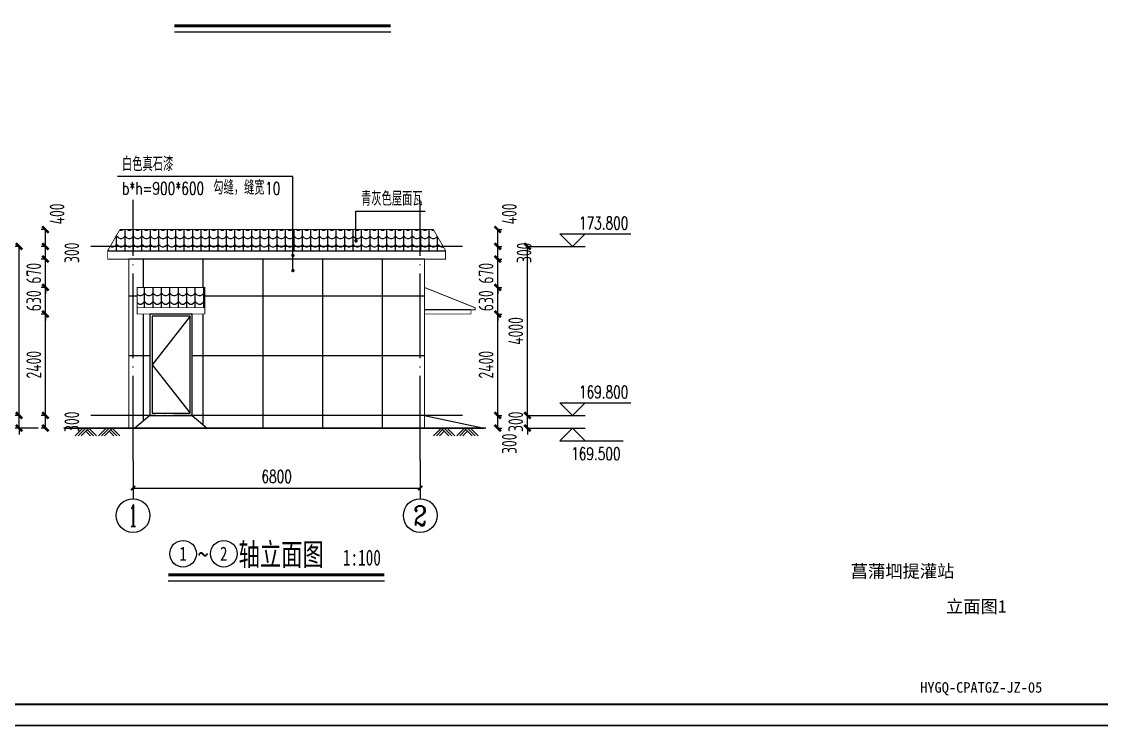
# Model space of a CAD drawing. Header units: millimetres. Extents: x 1742399 to 4898386, y 2481636 to 5226310.
# Drawn here: x 2174298 to 2199863, y 2656332 to 2672995 of the extents above; entities that cross this region are included whole.
import ezdxf
from ezdxf.enums import TextEntityAlignment as Align

# ---------------------------------------------------------------- set-up
doc = ezdxf.new("R2010")
doc.units = ezdxf.units.MM
doc.header["$LTSCALE"] = 1000
doc.linetypes.add('DOTE', pattern=[2.42, 2, -0.2, 0.02, -0.2])
for name, color, linetype in [('AXIS', 3, 'Continuous'), ('AXIS_TEXT', 7, 'Continuous'), ('DIM_ELEV', 3, 'Continuous'), ('DIM_LEAD', 3, 'Continuous'), ('DIM_SYMB', 3, 'Continuous'), ('DOTE', 1, 'DOTE'), ('PUB_DIM', 3, 'Continuous'), ('PUB_TITLE', 4, 'Continuous'), ('TWT_DIM', 3, 'Continuous'), ('YHJ_立面_墙线中', 2, 'Continuous'), ('YHJ_门窗框', 151, 'Continuous'), ('YHJ_门窗细线', 160, 'Continuous'), ('图框', 7, 'Continuous'), ('建筑-房间填充', 8, 'Continuous')]:
    doc.layers.add(name, color=color, linetype=linetype)
doc.styles.add('_TCH_AXIS', font='COMPLEX', dxfattribs={"bigfont": 'GBCBIG'})
doc.styles.add('_TCH_DIM', font='SIMPLEX', dxfattribs={"bigfont": 'GBCBIG'})
doc.styles.add('_TCH_DIM_T3', font='SIMPLEX', dxfattribs={"width": 0.705882, "bigfont": 'GBCBIG'})
doc.styles.add('biaotilan', font='', dxfattribs={"width": 0.7})
doc.styles.add('COMPLEX', font='COMPLEX')
doc.styles.add('TSSD_REIN_T3', font='tssdeng.shx', dxfattribs={"width": 0.7, "bigfont": 'hztxt.shx'})
doc.styles.get('biaotilan').set_extended_font_data('SimSun')
doc.dimstyles.new('_TCH_ARCH&&100', dxfattribs={"dimtxt": 350, "dimasz": 150, "dimexe": 100, "dimexo": 200, "dimgap": 100, "dimtad": 1, "dimdec": 0, "dimzin": 0, "dimdsep": 46, "dimtxsty": 'TSSD_REIN_T3', "dimblk": 'ARCHTICK', "dimcen": 0.09, "dimclrt": 7, "dimazin": 2, "dimtfac": 1, "dimtdec": 0, "dimtix": 1, "dimtmove": 2, "dimatfit": 3, "dimfxl": 1, "dimfxlon": 1, "dimtolj": 1, "dimtzin": 0, "dimlwd": 18, "dimlwe": 18, "dimarcsym": 0})
doc.dimstyles.new('_TWT_ARCH&&100', dxfattribs={"dimtxt": 297.5, "dimasz": 100, "dimexe": 250, "dimexo": 300, "dimgap": 126.25, "dimtad": 1, "dimdec": 0, "dimzin": 0, "dimdsep": 46, "dimtxsty": '_TCH_DIM_T3', "dimblk": 'ARCHTICK', "dimcen": 0.09, "dimclrt": 7, "dimazin": 2, "dimtfac": 1, "dimtdec": 0, "dimtix": 1, "dimtmove": 2, "dimatfit": 3, "dimfxl": 75, "dimtolj": 1, "dimtzin": 0, "dimarcsym": 0})
pattern_1 = [(90, (707.1, 707.1), (-1414.215, 0), []), (180, (707.1, 707.1), (-1e-13, -1414.215), [])]

# ---------------------------------------------------------------- blocks, each defined once
blk = doc.blocks.new('HSHHFGHTFF')
at = {"layer": 'YHJ_门窗框'}
blk.add_lwpolyline([(633308, 84413), (634308, 84413), (634308, 82013), (633308, 82013)], close=True, dxfattribs=at)
at = {"layer": 'YHJ_门窗细线'}
blk.add_lwpolyline([(633358, 84363), (634258, 84363), (634258, 82063), (633358, 82063)], close=True, dxfattribs=at)
blk.add_lwpolyline([(633358, 84363), (634258, 83213), (633358, 82063)], dxfattribs=at)
blk = doc.blocks.new('HAYJZ A3')
blk.add_lwpolyline([(4975, -403417), (46975, -403417), (46975, -433117), (4975, -433117), (4975, -403417)])
at = {"const_width": 50}
blk.add_lwpolyline([(7475, -403917), (46475, -403917), (46475, -432617), (7475, -432617), (7475, -403917)], dxfattribs=at)
at = {"layer": 'PUB_TITLE'}
blk.add_lwpolyline([(4975, -433117), (46975, -433117), (46975, -403417), (4975, -403417)], close=True, dxfattribs=at)
blk = doc.blocks.new('_ArchTick')
at = {"color": 0, "linetype": 'ByBlock', "const_width": 0.4}
blk.add_lwpolyline([(-0.5, -0.5), (0.5, 0.5)], dxfattribs=at)
blk = doc.blocks.new('*D220')
at = {"layer": 'Defpoints', "color": 0, "transparency": 16777216}
for p in [(2176936, 2662207), (2183736, 2662207), (2183736, 2661950)]:
    blk.add_point(p, dxfattribs=at)
at = {"layer": 'TWT_DIM', "color": 0, "lineweight": -2, "transparency": 16777216}
for p, q in [((2176936, 2661950), (2183736, 2661950)), ((2176936, 2661907), (2176936, 2661700)), ((2183736, 2661907), (2183736, 2661700))]:
    blk.add_line(p, q, dxfattribs=at)
at = {"layer": 'TWT_DIM', "color": 0, "lineweight": -2, "transparency": 16777216, "xscale": 100, "yscale": 100, "zscale": 100, "rotation": 180}
blk.add_blockref('_ArchTick', (2176936, 2661950), dxfattribs=at)
at = {"layer": 'TWT_DIM', "color": 0, "lineweight": -2, "transparency": 16777216, "xscale": 100, "yscale": 100, "zscale": 100}
blk.add_blockref('_ArchTick', (2183736, 2661950), dxfattribs=at)
at = {"layer": 'TWT_DIM', "color": 7, "transparency": 16777216, "insert": (2180336, 2662225), "char_height": 297.5, "attachment_point": 5, "style": '_TCH_DIM_T3'}
blk.add_mtext('\\A1;6800', dxfattribs=at)
blk = doc.blocks.new('_AXISO')
blk.add_circle((0, 0), 0.5)
at = {"layer": 'AXIS_TEXT', "style": 'COMPLEX', "width": 1.041667}
blk.add_attdef('A', text='', height=0.56, dxfattribs=at).set_placement((-0.25, -0.28), (0.25, -0.28), align=Align.FIT)
blk = doc.blocks.new('*D221')
at = {"layer": 'Defpoints', "color": 0, "transparency": 16777216}
for p in [(2184842, 2663671), (2185570, 2663671), (2184842, 2663371)]:
    blk.add_point(p, dxfattribs=at)
at = {"layer": 'PUB_DIM', "color": 0, "lineweight": 18, "transparency": 16777216}
for p, q in [((2185569, 2663671), (2185670, 2663671)), ((2185570, 2663371), (2185570, 2663671)), ((2185569, 2663371), (2185670, 2663371))]:
    blk.add_line(p, q, dxfattribs=at)
at = {"layer": 'PUB_DIM', "color": 0, "lineweight": 18, "transparency": 16777216, "xscale": 150, "yscale": 150, "zscale": 150}
for p, rotation in [((2185570, 2663671), 90), ((2185570, 2663371), 270)]:
    blk.add_blockref('_ArchTick', p, dxfattribs=dict(at, rotation=rotation))
at = {"layer": 'PUB_DIM', "color": 7, "transparency": 16777216, "insert": (2185845, 2663001), "char_height": 350, "attachment_point": 5, "rotation": 90, "style": 'TSSD_REIN_T3'}
blk.add_mtext('\\A1;300', dxfattribs=at)
blk = doc.blocks.new('*D222')
at = {"layer": 'Defpoints', "color": 0, "transparency": 16777216}
for p in [(2184842, 2666071), (2185570, 2666071), (2184842, 2663671)]:
    blk.add_point(p, dxfattribs=at)
at = {"layer": 'PUB_DIM', "color": 0, "lineweight": 18, "transparency": 16777216}
for p, q in [((2185569, 2666071), (2185670, 2666071)), ((2185570, 2663671), (2185570, 2666071)), ((2185569, 2663671), (2185670, 2663671))]:
    blk.add_line(p, q, dxfattribs=at)
at = {"layer": 'PUB_DIM', "color": 0, "lineweight": 18, "transparency": 16777216, "xscale": 150, "yscale": 150, "zscale": 150}
for p, rotation in [((2185570, 2666071), 90), ((2185570, 2663671), 270)]:
    blk.add_blockref('_ArchTick', p, dxfattribs=dict(at, rotation=rotation))
at = {"layer": 'PUB_DIM', "color": 7, "transparency": 16777216, "insert": (2185295, 2664871), "char_height": 350, "attachment_point": 5, "rotation": 90, "style": 'TSSD_REIN_T3'}
blk.add_mtext('\\A1;2400', dxfattribs=at)
blk = doc.blocks.new('*D223')
at = {"layer": 'Defpoints', "color": 0, "transparency": 16777216}
for p in [(2184842, 2666701), (2185570, 2666701), (2184842, 2666071)]:
    blk.add_point(p, dxfattribs=at)
at = {"layer": 'PUB_DIM', "color": 0, "lineweight": 18, "transparency": 16777216}
for p, q in [((2185570, 2666701), (2185570, 2666851)), ((2185569, 2666701), (2185670, 2666701)), ((2185570, 2666071), (2185570, 2666701)), ((2185569, 2666071), (2185670, 2666071)), ((2185570, 2666071), (2185570, 2665921))]:
    blk.add_line(p, q, dxfattribs=at)
at = {"layer": 'PUB_DIM', "color": 0, "lineweight": 18, "transparency": 16777216, "xscale": 150, "yscale": 150, "zscale": 150}
for p, rotation in [((2185570, 2666701), 270), ((2185570, 2666071), 90)]:
    blk.add_blockref('_ArchTick', p, dxfattribs=dict(at, rotation=rotation))
at = {"layer": 'PUB_DIM', "color": 7, "transparency": 16777216, "insert": (2185295, 2666386), "char_height": 350, "attachment_point": 5, "rotation": 90, "style": 'TSSD_REIN_T3'}
blk.add_mtext('\\A1;630', dxfattribs=at)
blk = doc.blocks.new('*D224')
at = {"layer": 'Defpoints', "color": 0, "transparency": 16777216}
for p in [(2184842, 2667371), (2185570, 2667371), (2184842, 2666701)]:
    blk.add_point(p, dxfattribs=at)
at = {"layer": 'PUB_DIM', "color": 0, "lineweight": 18, "transparency": 16777216}
for p, q in [((2185570, 2667371), (2185570, 2667521)), ((2185569, 2667371), (2185670, 2667371)), ((2185570, 2666701), (2185570, 2667371)), ((2185569, 2666701), (2185670, 2666701)), ((2185570, 2666701), (2185570, 2666551))]:
    blk.add_line(p, q, dxfattribs=at)
at = {"layer": 'PUB_DIM', "color": 0, "lineweight": 18, "transparency": 16777216, "xscale": 150, "yscale": 150, "zscale": 150}
for p, rotation in [((2185570, 2667371), 270), ((2185570, 2666701), 90)]:
    blk.add_blockref('_ArchTick', p, dxfattribs=dict(at, rotation=rotation))
at = {"layer": 'PUB_DIM', "color": 7, "transparency": 16777216, "insert": (2185295, 2667036), "char_height": 350, "attachment_point": 5, "rotation": 90, "style": 'TSSD_REIN_T3'}
blk.add_mtext('\\A1;670', dxfattribs=at)
blk = doc.blocks.new('*D225')
at = {"layer": 'Defpoints', "color": 0, "transparency": 16777216}
for p in [(2184842, 2667671), (2185570, 2667671), (2184842, 2667371)]:
    blk.add_point(p, dxfattribs=at)
at = {"layer": 'PUB_DIM', "color": 0, "lineweight": 18, "transparency": 16777216}
for p, q in [((2185569, 2667671), (2185670, 2667671)), ((2185570, 2667371), (2185570, 2667671)), ((2185569, 2667371), (2185670, 2667371))]:
    blk.add_line(p, q, dxfattribs=at)
at = {"layer": 'PUB_DIM', "color": 0, "lineweight": 18, "transparency": 16777216, "xscale": 150, "yscale": 150, "zscale": 150}
for p, rotation in [((2185570, 2667671), 90), ((2185570, 2667371), 270)]:
    blk.add_blockref('_ArchTick', p, dxfattribs=dict(at, rotation=rotation))
at = {"layer": 'PUB_DIM', "color": 7, "transparency": 16777216, "insert": (2186195, 2667521), "char_height": 350, "attachment_point": 5, "rotation": 90, "style": 'TSSD_REIN_T3'}
blk.add_mtext('\\A1;300', dxfattribs=at)
blk = doc.blocks.new('*D226')
at = {"layer": 'Defpoints', "color": 0, "transparency": 16777216}
for p in [(2184842, 2668071), (2185570, 2668071), (2184842, 2667671)]:
    blk.add_point(p, dxfattribs=at)
at = {"layer": 'PUB_DIM', "color": 0, "lineweight": 18, "transparency": 16777216}
for p, q in [((2185569, 2668071), (2185670, 2668071)), ((2185570, 2667671), (2185570, 2668071)), ((2185569, 2667671), (2185670, 2667671))]:
    blk.add_line(p, q, dxfattribs=at)
at = {"layer": 'PUB_DIM', "color": 0, "lineweight": 18, "transparency": 16777216, "xscale": 150, "yscale": 150, "zscale": 150}
for p, rotation in [((2185570, 2668071), 90), ((2185570, 2667671), 270)]:
    blk.add_blockref('_ArchTick', p, dxfattribs=dict(at, rotation=rotation))
at = {"layer": 'PUB_DIM', "color": 7, "transparency": 16777216, "insert": (2185845, 2668441), "char_height": 350, "attachment_point": 5, "rotation": 90, "style": 'TSSD_REIN_T3'}
blk.add_mtext('\\A1;400', dxfattribs=at)
blk = doc.blocks.new('*D227')
at = {"layer": 'Defpoints', "color": 0, "transparency": 16777216}
for p in [(2174862, 2663671), (2175673, 2663671), (2175673, 2663371)]:
    blk.add_point(p, dxfattribs=at)
at = {"layer": 'PUB_DIM', "color": 0, "lineweight": 18, "transparency": 16777216}
for p, q in [((2174863, 2663671), (2174762, 2663671)), ((2174862, 2663371), (2174862, 2663671)), ((2174863, 2663371), (2174762, 2663371))]:
    blk.add_line(p, q, dxfattribs=at)
at = {"layer": 'PUB_DIM', "color": 0, "lineweight": 18, "transparency": 16777216, "xscale": 150, "yscale": 150, "zscale": 150}
for p, rotation in [((2174862, 2663671), 90), ((2174862, 2663371), 270)]:
    blk.add_blockref('_ArchTick', p, dxfattribs=dict(at, rotation=rotation))
at = {"layer": 'PUB_DIM', "color": 7, "transparency": 16777216, "insert": (2175487, 2663521), "char_height": 350, "attachment_point": 5, "rotation": 90, "style": 'TSSD_REIN_T3'}
blk.add_mtext('\\A1;300', dxfattribs=at)
blk = doc.blocks.new('*D228')
at = {"layer": 'Defpoints', "color": 0, "transparency": 16777216}
for p in [(2174862, 2666071), (2175673, 2666071), (2175673, 2663671)]:
    blk.add_point(p, dxfattribs=at)
at = {"layer": 'PUB_DIM', "color": 0, "lineweight": 18, "transparency": 16777216}
for p, q in [((2174863, 2666071), (2174762, 2666071)), ((2174862, 2663671), (2174862, 2666071)), ((2174863, 2663671), (2174762, 2663671))]:
    blk.add_line(p, q, dxfattribs=at)
at = {"layer": 'PUB_DIM', "color": 0, "lineweight": 18, "transparency": 16777216, "xscale": 150, "yscale": 150, "zscale": 150}
for p, rotation in [((2174862, 2666071), 90), ((2174862, 2663671), 270)]:
    blk.add_blockref('_ArchTick', p, dxfattribs=dict(at, rotation=rotation))
at = {"layer": 'PUB_DIM', "color": 7, "transparency": 16777216, "insert": (2174587, 2664871), "char_height": 350, "attachment_point": 5, "rotation": 90, "style": 'TSSD_REIN_T3'}
blk.add_mtext('\\A1;2400', dxfattribs=at)
blk = doc.blocks.new('*D229')
at = {"layer": 'Defpoints', "color": 0, "transparency": 16777216}
for p in [(2174862, 2666701), (2175673, 2666701), (2175673, 2666071)]:
    blk.add_point(p, dxfattribs=at)
at = {"layer": 'PUB_DIM', "color": 0, "lineweight": 18, "transparency": 16777216}
for p, q in [((2174862, 2666701), (2174862, 2666851)), ((2174863, 2666701), (2174762, 2666701)), ((2174862, 2666071), (2174862, 2666701)), ((2174863, 2666071), (2174762, 2666071)), ((2174862, 2666071), (2174862, 2665921))]:
    blk.add_line(p, q, dxfattribs=at)
at = {"layer": 'PUB_DIM', "color": 0, "lineweight": 18, "transparency": 16777216, "xscale": 150, "yscale": 150, "zscale": 150}
for p, rotation in [((2174862, 2666701), 270), ((2174862, 2666071), 90)]:
    blk.add_blockref('_ArchTick', p, dxfattribs=dict(at, rotation=rotation))
at = {"layer": 'PUB_DIM', "color": 7, "transparency": 16777216, "insert": (2174587, 2666386), "char_height": 350, "attachment_point": 5, "rotation": 90, "style": 'TSSD_REIN_T3'}
blk.add_mtext('\\A1;630', dxfattribs=at)
blk = doc.blocks.new('*D230')
at = {"layer": 'Defpoints', "color": 0, "transparency": 16777216}
for p in [(2174862, 2667371), (2175673, 2667371), (2175673, 2666701)]:
    blk.add_point(p, dxfattribs=at)
at = {"layer": 'PUB_DIM', "color": 0, "lineweight": 18, "transparency": 16777216}
for p, q in [((2174862, 2667371), (2174862, 2667521)), ((2174863, 2667371), (2174762, 2667371)), ((2174862, 2666701), (2174862, 2667371)), ((2174863, 2666701), (2174762, 2666701)), ((2174862, 2666701), (2174862, 2666551))]:
    blk.add_line(p, q, dxfattribs=at)
at = {"layer": 'PUB_DIM', "color": 0, "lineweight": 18, "transparency": 16777216, "xscale": 150, "yscale": 150, "zscale": 150}
for p, rotation in [((2174862, 2667371), 270), ((2174862, 2666701), 90)]:
    blk.add_blockref('_ArchTick', p, dxfattribs=dict(at, rotation=rotation))
at = {"layer": 'PUB_DIM', "color": 7, "transparency": 16777216, "insert": (2174587, 2667036), "char_height": 350, "attachment_point": 5, "rotation": 90, "style": 'TSSD_REIN_T3'}
blk.add_mtext('\\A1;670', dxfattribs=at)
blk = doc.blocks.new('*D231')
at = {"layer": 'Defpoints', "color": 0, "transparency": 16777216}
for p in [(2174862, 2667671), (2175673, 2667671), (2175673, 2667371)]:
    blk.add_point(p, dxfattribs=at)
at = {"layer": 'PUB_DIM', "color": 0, "lineweight": 18, "transparency": 16777216}
for p, q in [((2174863, 2667671), (2174762, 2667671)), ((2174862, 2667371), (2174862, 2667671)), ((2174863, 2667371), (2174762, 2667371))]:
    blk.add_line(p, q, dxfattribs=at)
at = {"layer": 'PUB_DIM', "color": 0, "lineweight": 18, "transparency": 16777216, "xscale": 150, "yscale": 150, "zscale": 150}
for p, rotation in [((2174862, 2667671), 90), ((2174862, 2667371), 270)]:
    blk.add_blockref('_ArchTick', p, dxfattribs=dict(at, rotation=rotation))
at = {"layer": 'PUB_DIM', "color": 7, "transparency": 16777216, "insert": (2175487, 2667521), "char_height": 350, "attachment_point": 5, "rotation": 90, "style": 'TSSD_REIN_T3'}
blk.add_mtext('\\A1;300', dxfattribs=at)
blk = doc.blocks.new('*D232')
at = {"layer": 'Defpoints', "color": 0, "transparency": 16777216}
for p in [(2174862, 2668071), (2175673, 2668071), (2175673, 2667671)]:
    blk.add_point(p, dxfattribs=at)
at = {"layer": 'PUB_DIM', "color": 0, "lineweight": 18, "transparency": 16777216}
for p, q in [((2174863, 2668071), (2174762, 2668071)), ((2174862, 2667671), (2174862, 2668071)), ((2174863, 2667671), (2174762, 2667671))]:
    blk.add_line(p, q, dxfattribs=at)
at = {"layer": 'PUB_DIM', "color": 0, "lineweight": 18, "transparency": 16777216, "xscale": 150, "yscale": 150, "zscale": 150}
for p, rotation in [((2174862, 2668071), 90), ((2174862, 2667671), 270)]:
    blk.add_blockref('_ArchTick', p, dxfattribs=dict(at, rotation=rotation))
at = {"layer": 'PUB_DIM', "color": 7, "transparency": 16777216, "insert": (2175137, 2668441), "char_height": 350, "attachment_point": 5, "rotation": 90, "style": 'TSSD_REIN_T3'}
blk.add_mtext('\\A1;400', dxfattribs=at)
blk = doc.blocks.new('*D233')
at = {"layer": 'Defpoints', "color": 0, "transparency": 16777216}
for p in [(2185142, 2663671), (2186272, 2663671), (2185142, 2663371)]:
    blk.add_point(p, dxfattribs=at)
at = {"layer": 'PUB_DIM', "color": 0, "lineweight": 18, "transparency": 16777216}
for p, q in [((2186272, 2663671), (2186272, 2663821)), ((2186271, 2663671), (2186372, 2663671)), ((2186272, 2663371), (2186272, 2663671)), ((2186271, 2663371), (2186372, 2663371)), ((2186272, 2663371), (2186272, 2663221))]:
    blk.add_line(p, q, dxfattribs=at)
at = {"layer": 'PUB_DIM', "color": 0, "lineweight": 18, "transparency": 16777216, "xscale": 150, "yscale": 150, "zscale": 150}
for p, rotation in [((2186272, 2663671), 270), ((2186272, 2663371), 90)]:
    blk.add_blockref('_ArchTick', p, dxfattribs=dict(at, rotation=rotation))
at = {"layer": 'PUB_DIM', "color": 7, "transparency": 16777216, "insert": (2185997, 2663521), "char_height": 350, "attachment_point": 5, "rotation": 90, "style": 'TSSD_REIN_T3'}
blk.add_mtext('\\A1;300', dxfattribs=at)
blk = doc.blocks.new('*D234')
at = {"layer": 'Defpoints', "color": 0, "transparency": 16777216}
for p in [(2185142, 2667671), (2186272, 2667671), (2185142, 2663671)]:
    blk.add_point(p, dxfattribs=at)
at = {"layer": 'PUB_DIM', "color": 0, "lineweight": 18, "transparency": 16777216}
for p, q in [((2186271, 2667671), (2186372, 2667671)), ((2186272, 2663671), (2186272, 2667671)), ((2186271, 2663671), (2186372, 2663671))]:
    blk.add_line(p, q, dxfattribs=at)
at = {"layer": 'PUB_DIM', "color": 0, "lineweight": 18, "transparency": 16777216, "xscale": 150, "yscale": 150, "zscale": 150}
for p, rotation in [((2186272, 2667671), 90), ((2186272, 2663671), 270)]:
    blk.add_blockref('_ArchTick', p, dxfattribs=dict(at, rotation=rotation))
at = {"layer": 'PUB_DIM', "color": 7, "transparency": 16777216, "insert": (2185997, 2665671), "char_height": 350, "attachment_point": 5, "rotation": 90, "style": 'TSSD_REIN_T3'}
blk.add_mtext('\\A1;4000', dxfattribs=at)
blk = doc.blocks.new('*D235')
at = {"layer": 'Defpoints', "color": 0, "transparency": 16777216}
for p in [(2174238, 2663671), (2175373, 2663671), (2175373, 2663371)]:
    blk.add_point(p, dxfattribs=at)
at = {"layer": 'PUB_DIM', "color": 0, "lineweight": 18, "transparency": 16777216}
for p, q in [((2174238, 2663671), (2174238, 2663821)), ((2174239, 2663671), (2174138, 2663671)), ((2174238, 2663371), (2174238, 2663671)), ((2174239, 2663371), (2174138, 2663371)), ((2174238, 2663371), (2174238, 2663221))]:
    blk.add_line(p, q, dxfattribs=at)
at = {"layer": 'PUB_DIM', "color": 0, "lineweight": 18, "transparency": 16777216, "xscale": 150, "yscale": 150, "zscale": 150}
for p, rotation in [((2174238, 2663671), 270), ((2174238, 2663371), 90)]:
    blk.add_blockref('_ArchTick', p, dxfattribs=dict(at, rotation=rotation))
at = {"layer": 'PUB_DIM', "color": 7, "transparency": 16777216, "insert": (2173963, 2663521), "char_height": 350, "attachment_point": 5, "rotation": 90, "style": 'TSSD_REIN_T3'}
blk.add_mtext('\\A1;300', dxfattribs=at)
blk = doc.blocks.new('*D236')
at = {"layer": 'Defpoints', "color": 0, "transparency": 16777216}
for p in [(2174238, 2667671), (2175373, 2667671), (2175373, 2663671)]:
    blk.add_point(p, dxfattribs=at)
at = {"layer": 'PUB_DIM', "color": 0, "lineweight": 18, "transparency": 16777216}
for p, q in [((2174239, 2667671), (2174138, 2667671)), ((2174238, 2663671), (2174238, 2667671)), ((2174239, 2663671), (2174138, 2663671))]:
    blk.add_line(p, q, dxfattribs=at)
at = {"layer": 'PUB_DIM', "color": 0, "lineweight": 18, "transparency": 16777216, "xscale": 150, "yscale": 150, "zscale": 150}
for p, rotation in [((2174238, 2667671), 90), ((2174238, 2663671), 270)]:
    blk.add_blockref('_ArchTick', p, dxfattribs=dict(at, rotation=rotation))
at = {"layer": 'PUB_DIM', "color": 7, "transparency": 16777216, "insert": (2173963, 2665671), "char_height": 350, "attachment_point": 5, "rotation": 90, "style": 'TSSD_REIN_T3'}
blk.add_mtext('\\A1;4000', dxfattribs=at)

msp = doc.modelspace()

# ---------------------------------------------------------------- hatches: boundary and pattern name
h = msp.add_hatch()
h.set_pattern_fill('多孔材料', color=8, scale=500, angle=45)
h.set_pattern_definition(pattern_1)
h.paths.add_polyline_path([(2178335.9, 2663671), (2183735.9, 2663671), (2183735.9, 2663371), (2178693.4, 2663371)])
h.paths.add_polyline_path([(2183735.9, 2663671), (2183835.9, 2663671), (2183835.9, 2663371), (2183735.9, 2663371)])
h.paths.add_polyline_path([(2183735.9, 2667371), (2183835.9, 2667371), (2183835.9, 2663671), (2183735.9, 2663671)])
h.paths.add_polyline_path([(2176935.9, 2663671), (2177335.9, 2663671), (2176978.4, 2663371), (2176935.9, 2663371)])
h.paths.add_polyline_path([(2176835.9, 2663671), (2176935.9, 2663671), (2176935.9, 2663371), (2176835.9, 2663371)])
h.paths.add_polyline_path([(2176835.9, 2667371), (2176935.9, 2667371), (2176935.9, 2663671), (2176835.9, 2663671)])
h = msp.add_hatch()
h.set_pattern_fill('多孔材料', color=8, scale=500, angle=45)
h.set_pattern_definition(pattern_1)
h.paths.add_polyline_path([(2183735.9, 2667371), (2180720.2, 2667371), (2180720.2, 2667121.3, -1), (2180720.2, 2667081.3, -1), (2180720.2, 2667121.3), (2180720.2, 2667371), (2176935.9, 2667371), (2176935.9, 2663671), (2177335.9, 2663671), (2177335.9, 2666071), (2177035.9, 2666071), (2177035.9, 2666221), (2177035.9, 2666701), (2178635.9, 2666701), (2178635.9, 2666171), (2178635.9, 2666071), (2178335.9, 2666071), (2178335.9, 2663671), (2183735.9, 2663671)])
at = {"layer": '建筑-房间填充'}
h = msp.add_hatch(dxfattribs=at)
h.set_pattern_fill('弯瓦屋面', color=144, scale=100)
h.set_pattern_definition([(0, (1549028, 2581658.38), (200, 200), [40, -160]), (45, (1549108.01, 2581678.38), (2e-14, 200), [56.56854, -226.27417]), (90, (1549148, 2581718.38), (-200, 200), [200]), (135, (1549188.01, 2581678.38), (-200, 2e-14), [56.56854, -226.27417]), (26.565051, (1549068.01, 2581658.38), (200, 2e-07), [44.72, -402.493595]), (333.434949, (1549188.01, 2581678.38), (200, -2e-07), [44.72, -402.493595])])
h.paths.add_polyline_path([(2183735.9, 2668071), (2184047.2, 2668071), (2184278.2, 2667671), (2183735.9, 2667671)])
h.paths.add_polyline_path([(2183735.9, 2667671), (2184278.2, 2667671), (2184335.9, 2667571), (2183735.9, 2667571)])
h.paths.add_polyline_path([(2176935.9, 2668071), (2183735.9, 2668071), (2183735.9, 2667671), (2176935.9, 2667671)])
h.paths.add_polyline_path([(2176935.9, 2667671), (2183735.9, 2667671), (2183735.9, 2667571), (2176935.9, 2667571)])
h.paths.add_polyline_path([(2176624.6, 2668071), (2176935.9, 2668071), (2176935.9, 2667671), (2176393.7, 2667671)])
h.paths.add_polyline_path([(2176393.7, 2667671), (2176935.9, 2667671), (2176935.9, 2667571), (2176335.9, 2667571)])
h = msp.add_hatch(dxfattribs=at)
h.set_pattern_fill('弯瓦屋面', color=144, scale=100)
h.set_pattern_definition([(0, (886090.09, -238091.63), (200, 200), [40, -160]), (45, (886170.09, -238071.63), (2e-14, 200), [56.568542, -226.27417]), (90, (886210.09, -238031.63), (-200, 200), [200]), (135, (886250.09, -238071.63), (-200, 2e-14), [56.568542, -226.27417]), (26.5650512, (886130.09, -238091.63), (200, 2e-07), [44.72, -402.493595]), (333.4349488, (886250.09, -238071.63), (200, -2e-07), [44.72, -402.493595])])
h.paths.add_polyline_path([(2177035.9, 2666221), (2177035.9, 2666701), (2178635.9, 2666701), (2178635.9, 2666221)])

# ---------------------------------------------------------------- linework, layer by layer
for p, q in [((2175745.3, 2663371), (2175562.2, 2663185)), ((2175817.2, 2663371), (2175634.1, 2663185)), ((2175889.2, 2663371), (2175706.1, 2663185)), ((2175817.2, 2663297.9), (2175928.4, 2663185)), ((2175853.2, 2663334.4), (2176000.4, 2663185)), ((2175889.2, 2663371), (2176072.4, 2663185)), ((2176298.3, 2663371), (2176115.2, 2663185)), ((2176370.2, 2663371), (2176187.1, 2663185)), ((2176442.2, 2663371), (2176259, 2663185)), ((2176370.2, 2663297.9), (2176481.4, 2663185)), ((2176406.2, 2663334.4), (2176553.3, 2663185)), ((2176442.2, 2663371), (2176625.4, 2663185)), ((2184229.7, 2663371), (2184046.5, 2663185)), ((2184265.7, 2663334.4), (2184118.5, 2663185)), ((2184301.6, 2663297.9), (2184190.5, 2663185)), ((2184229.7, 2663371), (2184412.8, 2663185)), ((2184301.6, 2663371), (2184484.8, 2663185)), ((2184373.6, 2663371), (2184556.7, 2663185)), ((2184782.7, 2663371), (2184599.4, 2663185)), ((2184818.6, 2663334.4), (2184671.5, 2663185)), ((2184854.6, 2663297.9), (2184743.4, 2663185)), ((2184782.7, 2663371), (2184965.8, 2663185)), ((2184854.6, 2663371), (2185037.7, 2663185)), ((2184926.5, 2663371), (2185109.7, 2663185))]:
    msp.add_line(p, q)
at = {"layer": 'AXIS'}
for p, q in [((2176935.9, 2662607.3), (2176935.9, 2661699.8)), ((2183735.9, 2662607.3), (2183735.9, 2661699.8))]:
    msp.add_line(p, q, dxfattribs=at)
at = {"layer": 'DIM_ELEV'}
for p, q in [((2187343.2, 2667671), (2187043.2, 2667971)), ((2187043.2, 2667971), (2188723.2, 2667971)), ((2187343.2, 2667671), (2187643.2, 2667971)), ((2186272, 2667671), (2187643.2, 2667671)), ((2187343.2, 2663671), (2187043.2, 2663971)), ((2187043.2, 2663971), (2188723.2, 2663971)), ((2187343.2, 2663671), (2187643.2, 2663971)), ((2186272, 2663671), (2187643.2, 2663671)), ((2174688.7, 2663371), (2173362.3, 2663371)), ((2186272, 2663371), (2187643.2, 2663371)), ((2187343.2, 2663371), (2187043.2, 2663071)), ((2187343.2, 2663371), (2187643.2, 2663071)), ((2187043.2, 2663071), (2188539.2, 2663071))]:
    msp.add_line(p, q, dxfattribs=at)
for points in [[(2175451.4, 2663371), (2176835.9, 2663371)], [(2185289.4, 2663371), (2183835.9, 2663371)]]:
    msp.add_lwpolyline(points, dxfattribs=at)
at = {"layer": 'DIM_LEAD'}
for p, q in [((2180720.2, 2669326.7), (2176569.9, 2669326.7)), ((2180720.2, 2667101.3), (2180720.2, 2669326.7)), ((2180720.2, 2667458), (2180720.2, 2669326.7)), ((2182214, 2667802.5), (2182214, 2668509.3)), ((2182214, 2668509.3), (2183853.4, 2668509.3))]:
    msp.add_line(p, q, dxfattribs=at)
at = {"layer": 'DIM_LEAD', "const_width": 40}
for points in [[(2182214, 2667782.5, 1), (2182214, 2667822.5, 1)], [(2180720.2, 2667438, 1), (2180720.2, 2667478, 1)], [(2180720.2, 2667081.3, 1), (2180720.2, 2667121.3, 1)]]:
    msp.add_lwpolyline(points, format="xyb", close=True, dxfattribs=at)
at = {"layer": 'DIM_SYMB', "const_width": 70}
for points in [[(2177916.9, 2672896), (2183035.7, 2672896)], [(2177769.8, 2659896.8), (2182888.5, 2659896.8)]]:
    msp.add_lwpolyline(points, dxfattribs=at)
at = {"layer": 'DIM_SYMB'}
for points in [[(2177916.9, 2672756), (2183035.7, 2672756)], [(2177769.8, 2659756.8), (2182888.5, 2659756.8)]]:
    msp.add_lwpolyline(points, dxfattribs=at)
at = {"layer": 'DIM_SYMB', "color": 7}
for centre in [(2178119.8, 2660396.6), (2179084.4, 2660396.6)]:
    msp.add_circle(centre, 315, dxfattribs=at)
at = {"layer": 'DOTE', "linetype": 'DOTE'}
for p, q in [((2176935.9, 2662607.3), (2176935.9, 2668771)), ((2183735.9, 2662607.3), (2183735.9, 2668771)), ((2184735.9, 2667671), (2175935.9, 2667671)), ((2184735.9, 2663671), (2175935.9, 2663671))]:
    msp.add_line(p, q, dxfattribs=at)
at = {"layer": 'YHJ_立面_墙线中', "lineweight": 25, "const_width": 20}
for points in [[(2176835.9, 2667371), (2176335.9, 2667371), (2176335.9, 2667571), (2176624.6, 2668071)], [(2184047.2, 2668071), (2176624.6, 2668071)], [(2183835.9, 2667371), (2184335.9, 2667371), (2184335.9, 2667571), (2184047.2, 2668071)], [(2176835.9, 2663371), (2176835.9, 2667371)], [(2183835.9, 2663371), (2183835.9, 2667371)], [(2178635.9, 2666171), (2178635.9, 2666701), (2177035.9, 2666701), (2177035.9, 2666171)], [(2183835.9, 2666700.9), (2185035.9, 2666221), (2185035.9, 2666171), (2184935.9, 2666171), (2184935.9, 2666071), (2183835.9, 2666071)]]:
    msp.add_lwpolyline(points, dxfattribs=at)
at = {"layer": 'YHJ_立面_墙线中'}
for points in [[(2176335.9, 2667571), (2184335.9, 2667571)], [(2183835.9, 2667371), (2176835.9, 2667371)], [(2184935.9, 2666171), (2183835.9, 2666171)], [(2177335.9, 2663671), (2176978.4, 2663371)], [(2178335.9, 2663671), (2178693.4, 2663371)], [(2183835.9, 2663671), (2185248.7, 2663371)]]:
    msp.add_lwpolyline(points, dxfattribs=at)
at = {"layer": 'YHJ_立面_墙线中', "lineweight": 25, "const_width": 20}
msp.add_lwpolyline([(2178635.9, 2666221), (2177035.9, 2666221), (2177035.9, 2666071), (2178635.9, 2666071)], close=True, dxfattribs=at)
at = {"layer": 'YHJ_立面_墙线中', "lineweight": 40, "const_width": 40}
msp.add_lwpolyline([(2185248.7, 2663371), (2175293.4, 2663371)], dxfattribs=at)

# ---------------------------------------------------------------- block references
msp.add_blockref('HAYJZ A3', (2154308.5, 3089449))
at = {"layer": 'AXIS'}
ref = msp.add_blockref('_AXISO', (2176935.9, 2661299.8), dxfattribs=dict(at, xscale=800, yscale=800, zscale=800))
ref.add_attrib('A', '1', dxfattribs={"layer": 'AXIS_TEXT', "height": 514.7, "style": '_TCH_AXIS'}).set_placement((2176825.6, 2661042.5), (2177046.2, 2661042.5), align=Align.FIT)
ref = msp.add_blockref('_AXISO', (2183735.9, 2661299.8), dxfattribs=dict(at, xscale=800, yscale=800, zscale=800))
ref.add_attrib('A', '2', dxfattribs={"layer": 'AXIS_TEXT', "height": 465.9, "style": '_TCH_AXIS'}).set_placement((2183580.6, 2661066.9), (2183891.2, 2661066.9), align=Align.FIT)
at = {"layer": 'YHJ_立面_墙线中', "xscale": -1}
msp.add_blockref('HSHHFGHTFF', (2811643.8, 2581658.4), dxfattribs=at)

# ---------------------------------------------------------------- texts
at = {"layer": 'DIM_ELEV', "color": 7, "style": '_TCH_DIM', "width": 0.705882}
for s, p in [('173.800', (2187493.2, 2668076)), ('169.800', (2187493.2, 2664076)), ('169.500', (2187309.2, 2662616))]:
    msp.add_text(s, height=297.5, dxfattribs=at).set_placement(p)
at = {"layer": 'DIM_LEAD', "color": 7, "style": '_TCH_DIM'}
for s, p in [('白色真石漆', (2176674.9, 2669454)), ('勾缝，缝宽', (2178834.9, 2668897.8)), ('青灰色屋面瓦', (2182333.5, 2668636.7))]:
    msp.add_text(s, height=337.59, dxfattribs=at).set_placement(p)
at = {"layer": 'DIM_LEAD', "color": 7, "style": '_TCH_DIM', "width": 0.705882}
for s, p in [('b*h=900*600', (2176674.9, 2668897.8)), ('10', (2180063.6, 2668897.8))]:
    msp.add_text(s, height=297.5, dxfattribs=at).set_placement(p)
at = {"layer": 'DIM_SYMB', "color": 7, "style": 'biaotilan', "width": 0.7}
for s, height, p in [('轴立面图', 528.69, (2179434.4, 2660116.6)), ('~', 528.7, (2178469.8, 2660116.6)), ('1:100', 377.64, (2181905.4, 2660116.6))]:
    msp.add_text(s, height=height, dxfattribs=at).set_placement(p)
at = {"layer": 'DIM_SYMB', "color": 7, "style": 'biaotilan'}
for s, height, width, p, p2 in [('1', 336.1, 0.720115, (2178033.3, 2660228.6), (2178206.3, 2660228.6)), ('2', 335.7, 0.724277, (2178997.5, 2660228.8), (2179171.4, 2660228.8))]:
    msp.add_text(s, height=height, dxfattribs=dict(at, width=width)).set_placement(p, p2, align=Align.FIT)
at = {"layer": '图框', "style": 'biaotilan'}
for s, height, p in [('菖蒲垇提灌站', 300, (2193927.4, 2659834)), ('立面图1', 300, (2196183.9, 2658998.1)), ('HYGQ-CPATGZ-JZ-05', 250, (2195572.4, 2657106.2))]:
    msp.add_text(s, height=height, dxfattribs=at).set_placement(p)

# ---------------------------------------------------------------- dimensions: what is measured, and where the dimension line sits
at = {"layer": 'PUB_DIM'}
for base, p1, p2, picture, middle in [((2174861.6, 2668071), (2175673.2, 2667671), (2175673.2, 2668071), '*D232', (2175136.6, 2668441)), ((2185569.8, 2668071), (2184841.6, 2667671), (2184841.6, 2668071), '*D226', (2185844.8, 2668441)), ((2174861.6, 2667671), (2175673.2, 2667371), (2175673.2, 2667671), '*D231', (2175486.6, 2667521)), ((2185569.8, 2667671), (2184841.6, 2667371), (2184841.6, 2667671), '*D225', (2186194.8, 2667521)), ((2174861.6, 2663671), (2175673.2, 2663371), (2175673.2, 2663671), '*D227', (2175486.6, 2663521)), ((2185569.8, 2663671), (2184841.6, 2663371), (2184841.6, 2663671), '*D221', (2185844.8, 2663001))]:
    dim = msp.add_linear_dim(base=base, p1=p1, p2=p2, angle=90, dimstyle='_TCH_ARCH&&100', dxfattribs=at)
    dim.commit()
    dim.dimension.update_dxf_attribs({"geometry": picture, "text_midpoint": middle, "dimtype": 161})
for p1, p2, distance, picture, middle in [((2175373.2, 2663671), (2175373.2, 2667671), 1135, '*D236', (2173963.2, 2665671)), ((2185141.6, 2663671), (2185141.6, 2667671), -1130.5, '*D234', (2185997, 2665671)), ((2175673.2, 2666701), (2175673.2, 2667371), 811.6, '*D230', (2174586.6, 2667036)), ((2184841.6, 2666700.9), (2184841.6, 2667371), -728.3, '*D224', (2185294.8, 2667035.9)), ((2175673.2, 2666071), (2175673.2, 2666701), 811.6, '*D229', (2174586.6, 2666386)), ((2184841.6, 2666071), (2184841.6, 2666700.9), -728.3, '*D223', (2185294.8, 2666385.9)), ((2175673.2, 2663671), (2175673.2, 2666071), 811.6, '*D228', (2174586.6, 2664871)), ((2184841.6, 2663671), (2184841.6, 2666071), -728.3, '*D222', (2185294.8, 2664871)), ((2175373.2, 2663371), (2175373.2, 2663671), 1135, '*D235', (2173963.2, 2663521)), ((2185141.6, 2663371), (2185141.6, 2663671), -1130.5, '*D233', (2185997, 2663521))]:
    dim = msp.add_aligned_dim(p1=p1, p2=p2, distance=distance, dimstyle='_TCH_ARCH&&100', dxfattribs=at)
    dim.commit()
    dim.dimension.update_dxf_attribs({"geometry": picture, "text_midpoint": middle})
at = {"layer": 'TWT_DIM'}
dim = msp.add_aligned_dim(p1=(2176935.9, 2662207.3), p2=(2183735.9, 2662207.3), distance=-257.5, dimstyle='_TWT_ARCH&&100', dxfattribs=at)
dim.commit()
dim.dimension.update_dxf_attribs({"geometry": '*D220', "text_midpoint": (2180335.9, 2662224.8)})

doc.saveas('drawing.dxf')
